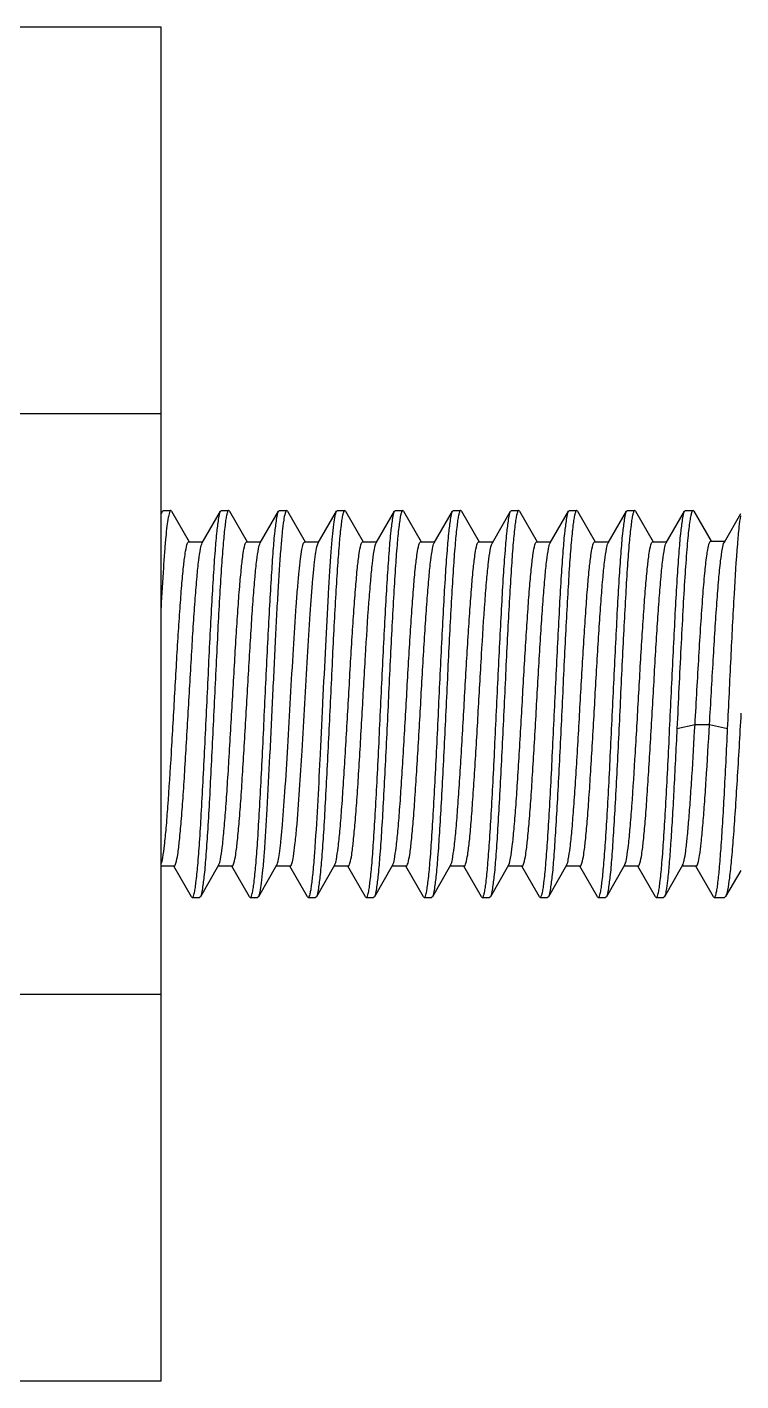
# Model space of a CAD drawing. Extents: x -427546 to -314919, y 698702 to 968782.
# Drawn here: x -409301.1 to -409208.1, y 889861.9 to 890038.1 of the extents above; entities that cross this region are included whole.
import ezdxf

# ---------------------------------------------------------------- set-up
doc = ezdxf.new("R2010")
doc.units = 0
doc.header["$LTSCALE"] = 1000
doc.header["$MEASUREMENT"] = 0
doc.layers.get('0').update_dxf_attribs({"linetype": 'CONTINUOUS'})

msp = doc.modelspace()

# ---------------------------------------------------------------- linework, layer by layer
at = {"linetype": 'CONTINUOUS'}
for p, q in [((-409283.64, 890038.14), (-409499.17, 890038.14)), ((-409283.64, 889861.94), (-409283.64, 890038.14)), ((-409283.64, 889987.8), (-409303.78, 889987.8)), ((-409283.64, 889974.76), (-409283.43, 889975.13)), ((-409283.43, 889975.13), (-409283.33, 889975.21)), ((-409283.33, 889975.21), (-409282.38, 889975.21)), ((-409283.33, 889975.21), (-409282.38, 889975.21)), ((-409282.38, 889975.21), (-409282.4, 889975.21)), ((-409282.29, 889975.13), (-409282.38, 889975.21)), ((-409282.29, 889975.13), (-409279.99, 889971.16)), ((-409278.26, 889971.03), (-409275.88, 889975.13)), ((-409275.88, 889975.13), (-409275.78, 889975.21)), ((-409275.78, 889975.21), (-409274.83, 889975.21)), ((-409275.78, 889975.21), (-409274.83, 889975.21)), ((-409274.83, 889975.21), (-409274.85, 889975.21)), ((-409274.73, 889975.13), (-409274.83, 889975.21)), ((-409274.73, 889975.13), (-409272.43, 889971.16)), ((-409270.71, 889971.03), (-409268.33, 889975.13)), ((-409268.33, 889975.13), (-409268.23, 889975.21)), ((-409268.23, 889975.21), (-409267.28, 889975.21)), ((-409268.23, 889975.21), (-409267.28, 889975.21)), ((-409267.28, 889975.21), (-409267.3, 889975.21)), ((-409267.18, 889975.13), (-409267.28, 889975.21)), ((-409267.18, 889975.13), (-409264.88, 889971.16)), ((-409263.16, 889971.03), (-409260.78, 889975.13)), ((-409260.78, 889975.13), (-409260.68, 889975.21)), ((-409260.68, 889975.21), (-409259.73, 889975.21)), ((-409260.68, 889975.21), (-409259.73, 889975.21)), ((-409259.73, 889975.21), (-409259.74, 889975.21)), ((-409259.63, 889975.13), (-409259.73, 889975.21)), ((-409259.63, 889975.13), (-409257.33, 889971.16)), ((-409255.61, 889971.03), (-409253.22, 889975.13)), ((-409253.22, 889975.13), (-409253.13, 889975.21)), ((-409253.13, 889975.21), (-409252.18, 889975.21)), ((-409253.13, 889975.21), (-409252.18, 889975.21)), ((-409252.18, 889975.21), (-409252.19, 889975.21)), ((-409252.08, 889975.13), (-409252.18, 889975.21)), ((-409252.08, 889975.13), (-409249.78, 889971.16)), ((-409248.06, 889971.03), (-409245.67, 889975.13)), ((-409245.67, 889975.13), (-409245.57, 889975.21)), ((-409245.57, 889975.21), (-409244.63, 889975.21)), ((-409245.57, 889975.21), (-409244.63, 889975.21)), ((-409244.63, 889975.21), (-409244.64, 889975.21)), ((-409244.53, 889975.13), (-409244.63, 889975.21)), ((-409244.53, 889975.13), (-409242.23, 889971.16)), ((-409240.5, 889971.03), (-409238.12, 889975.13)), ((-409238.12, 889975.13), (-409238.02, 889975.21)), ((-409238.02, 889975.21), (-409237.08, 889975.21)), ((-409238.02, 889975.21), (-409237.08, 889975.21)), ((-409237.08, 889975.21), (-409237.09, 889975.21)), ((-409236.98, 889975.13), (-409237.08, 889975.21)), ((-409236.98, 889975.13), (-409234.68, 889971.16)), ((-409232.95, 889971.03), (-409230.57, 889975.13)), ((-409230.57, 889975.13), (-409230.47, 889975.21)), ((-409230.47, 889975.21), (-409229.53, 889975.21)), ((-409230.47, 889975.21), (-409229.53, 889975.21)), ((-409229.53, 889975.21), (-409229.54, 889975.21)), ((-409229.43, 889975.13), (-409229.53, 889975.21)), ((-409229.43, 889975.13), (-409227.13, 889971.16)), ((-409225.4, 889971.03), (-409223.02, 889975.13)), ((-409223.02, 889975.13), (-409222.92, 889975.21)), ((-409222.92, 889975.21), (-409221.98, 889975.21)), ((-409222.92, 889975.21), (-409221.98, 889975.21)), ((-409221.98, 889975.21), (-409221.99, 889975.21)), ((-409221.88, 889975.13), (-409221.98, 889975.21)), ((-409221.88, 889975.13), (-409219.58, 889971.16)), ((-409217.85, 889971.03), (-409215.47, 889975.13)), ((-409215.47, 889975.13), (-409215.37, 889975.21)), ((-409215.37, 889975.21), (-409214.38, 889975.21)), ((-409215.37, 889975.21), (-409214.38, 889975.21)), ((-409214.38, 889975.21), (-409214.39, 889975.21)), ((-409214.27, 889975.12), (-409214.38, 889975.21)), ((-409214.27, 889975.12), (-409212.02, 889971.24)), ((-409210.29, 889971.12), (-409208.13, 889974.83)), ((-409280.03, 889971.13), (-409278.2, 889971.13)), ((-409272.48, 889971.13), (-409270.65, 889971.13)), ((-409264.93, 889971.13), (-409263.1, 889971.13)), ((-409257.38, 889971.13), (-409255.55, 889971.13)), ((-409255.67, 889970.91), (-409255.61, 889971.03)), ((-409249.83, 889971.13), (-409248, 889971.13)), ((-409242.27, 889971.13), (-409240.45, 889971.13)), ((-409240.54, 889970.95), (-409240.5, 889971.03)), ((-409234.72, 889971.13), (-409232.89, 889971.13)), ((-409227.17, 889971.13), (-409225.34, 889971.13)), ((-409219.62, 889971.13), (-409217.79, 889971.13)), ((-409212.06, 889971.22), (-409210.24, 889971.22)), ((-409216.46, 889946.86), (-409214.11, 889947.38)), ((-409214.11, 889947.38), (-409212.22, 889947.38)), ((-409212.22, 889947.38), (-409209.86, 889946.86)), ((-409281.92, 889928.95), (-409283.64, 889928.95)), ((-409279.65, 889924.96), (-409281.96, 889928.92)), ((-409276.14, 889929.05), (-409278.51, 889924.96)), ((-409274.37, 889928.95), (-409276.2, 889928.95)), ((-409272.1, 889924.96), (-409274.41, 889928.92)), ((-409268.59, 889929.05), (-409270.96, 889924.96)), ((-409266.82, 889928.95), (-409268.64, 889928.95)), ((-409264.55, 889924.96), (-409266.86, 889928.92)), ((-409261.03, 889929.05), (-409263.41, 889924.96)), ((-409259.26, 889928.95), (-409261.09, 889928.95)), ((-409257, 889924.96), (-409259.31, 889928.92)), ((-409253.48, 889929.05), (-409255.86, 889924.96)), ((-409251.71, 889928.95), (-409253.54, 889928.95)), ((-409249.45, 889924.96), (-409251.76, 889928.92)), ((-409245.93, 889929.05), (-409248.31, 889924.96)), ((-409244.16, 889928.95), (-409245.99, 889928.95)), ((-409241.9, 889924.96), (-409244.21, 889928.92)), ((-409238.38, 889929.05), (-409240.75, 889924.96)), ((-409236.61, 889928.95), (-409238.44, 889928.95)), ((-409238.38, 889929.05), (-409238.35, 889929.11)), ((-409234.35, 889924.96), (-409236.66, 889928.92)), ((-409230.83, 889929.05), (-409233.2, 889924.96)), ((-409229.06, 889928.95), (-409230.89, 889928.95)), ((-409226.8, 889924.96), (-409229.1, 889928.92)), ((-409223.28, 889929.05), (-409225.65, 889924.96)), ((-409221.51, 889928.95), (-409223.34, 889928.95)), ((-409223.28, 889929.05), (-409223.23, 889929.15)), ((-409219.24, 889924.96), (-409221.55, 889928.92)), ((-409215.73, 889929.05), (-409218.1, 889924.96)), ((-409213.96, 889928.95), (-409215.79, 889928.95)), ((-409211.69, 889924.96), (-409214, 889928.92)), ((-409208.16, 889928.36), (-409210.13, 889924.98)), ((-409279.65, 889924.96), (-409279.55, 889924.87)), ((-409279.55, 889924.87), (-409278.61, 889924.87)), ((-409279.55, 889924.87), (-409278.61, 889924.87)), ((-409279.55, 889924.87), (-409279.54, 889924.87)), ((-409278.51, 889924.96), (-409278.61, 889924.87)), ((-409272.1, 889924.96), (-409272, 889924.87)), ((-409272, 889924.87), (-409271.06, 889924.87)), ((-409272, 889924.87), (-409271.06, 889924.87)), ((-409272, 889924.87), (-409271.99, 889924.87)), ((-409270.96, 889924.96), (-409271.06, 889924.87)), ((-409264.55, 889924.96), (-409264.45, 889924.87)), ((-409264.45, 889924.87), (-409263.51, 889924.87)), ((-409264.45, 889924.87), (-409263.51, 889924.87)), ((-409264.45, 889924.87), (-409264.44, 889924.87)), ((-409263.41, 889924.96), (-409263.51, 889924.87)), ((-409257, 889924.96), (-409256.9, 889924.87)), ((-409256.9, 889924.87), (-409255.96, 889924.87)), ((-409256.9, 889924.87), (-409255.96, 889924.87)), ((-409256.9, 889924.87), (-409256.89, 889924.87)), ((-409255.86, 889924.96), (-409255.96, 889924.87)), ((-409249.45, 889924.96), (-409249.35, 889924.87)), ((-409249.35, 889924.87), (-409248.4, 889924.87)), ((-409249.35, 889924.87), (-409248.4, 889924.87)), ((-409249.35, 889924.87), (-409249.34, 889924.87)), ((-409248.31, 889924.96), (-409248.4, 889924.87)), ((-409241.9, 889924.96), (-409241.8, 889924.87)), ((-409241.8, 889924.87), (-409240.85, 889924.87)), ((-409241.8, 889924.87), (-409240.85, 889924.87)), ((-409241.8, 889924.87), (-409241.79, 889924.87)), ((-409240.75, 889924.96), (-409240.85, 889924.87)), ((-409234.35, 889924.96), (-409234.25, 889924.87)), ((-409234.25, 889924.87), (-409233.3, 889924.87)), ((-409234.25, 889924.87), (-409233.3, 889924.87)), ((-409234.25, 889924.87), (-409234.23, 889924.87)), ((-409233.2, 889924.96), (-409233.3, 889924.87)), ((-409226.8, 889924.96), (-409226.7, 889924.87)), ((-409226.7, 889924.87), (-409225.75, 889924.87)), ((-409226.7, 889924.87), (-409225.75, 889924.87)), ((-409226.7, 889924.87), (-409226.68, 889924.87)), ((-409225.65, 889924.96), (-409225.75, 889924.87)), ((-409219.24, 889924.96), (-409219.15, 889924.87)), ((-409219.15, 889924.87), (-409218.2, 889924.87)), ((-409219.15, 889924.87), (-409218.2, 889924.87)), ((-409219.15, 889924.87), (-409219.13, 889924.87)), ((-409218.1, 889924.96), (-409218.2, 889924.87)), ((-409211.69, 889924.96), (-409211.59, 889924.87)), ((-409211.59, 889924.87), (-409210.26, 889924.87)), ((-409211.59, 889924.87), (-409210.26, 889924.87)), ((-409211.59, 889924.87), (-409211.58, 889924.87)), ((-409210.13, 889924.98), (-409210.26, 889924.87)), ((-409303.78, 889912.29), (-409283.64, 889912.29)), ((-409499.17, 889861.94), (-409283.64, 889861.94))]:
    msp.add_line(p, q, dxfattribs=at)
for points, knots in [([(-409282.4, 889975.21), (-409282.49, 889975.19), (-409282.6, 889974.8), (-409282.74, 889974.19), (-409282.89, 889973.09), (-409283.04, 889971.65), (-409283.19, 889969.83), (-409283.41, 889966.78), (-409283.55, 889964.34), (-409283.64, 889962.62)], [0, 0, 0, 0, 0.023088, 0.076942, 0.162256, 0.277921, 0.422109, 0.592457, 1, 1, 1, 1]), ([(-409279.54, 889924.87), (-409279.48, 889924.89), (-409279.39, 889925.09), (-409279.29, 889925.44), (-409279.18, 889926.05), (-409279.02, 889927.26), (-409278.82, 889929.28), (-409278.6, 889932.25), (-409278.38, 889935.86), (-409278.16, 889939.98), (-409277.93, 889944.47), (-409277.71, 889949.16), (-409277.48, 889953.88), (-409277.26, 889958.47), (-409277.03, 889962.74), (-409276.81, 889966.56), (-409276.59, 889969.78), (-409276.39, 889972.3), (-409276.15, 889973.98), (-409276.02, 889974.87), (-409275.88, 889975.13)], [0, 0, 0, 0, 0.003607, 0.01125, 0.023199, 0.039411, 0.0841, 0.143793, 0.216365, 0.29921, 0.389343, 0.483513, 0.57832, 0.670347, 0.756272, 0.832991, 0.897743, 0.948217, 0.982646, 1, 1, 1, 1]), ([(-409274.85, 889975.21), (-409274.91, 889975.2), (-409275, 889974.99), (-409275.1, 889974.64), (-409275.21, 889974.03), (-409275.37, 889972.83), (-409275.56, 889970.8), (-409275.78, 889967.84), (-409276.01, 889964.22), (-409276.23, 889960.1), (-409276.45, 889955.61), (-409276.68, 889950.92), (-409276.9, 889946.2), (-409277.13, 889941.62), (-409277.35, 889937.34), (-409277.57, 889933.52), (-409277.8, 889930.31), (-409278, 889927.79), (-409278.24, 889926.1), (-409278.36, 889925.21), (-409278.51, 889924.96)], [0, 0, 0, 0, 0.003611, 0.011257, 0.023208, 0.03942, 0.084105, 0.14379, 0.216353, 0.299192, 0.389318, 0.483476, 0.578271, 0.670286, 0.7562, 0.832918, 0.897679, 0.94817, 0.98262, 1, 1, 1, 1]), ([(-409271.99, 889924.87), (-409271.93, 889924.89), (-409271.84, 889925.09), (-409271.74, 889925.44), (-409271.63, 889926.05), (-409271.46, 889927.26), (-409271.27, 889929.28), (-409271.05, 889932.25), (-409270.83, 889935.86), (-409270.61, 889939.98), (-409270.38, 889944.47), (-409270.16, 889949.16), (-409269.93, 889953.88), (-409269.71, 889958.47), (-409269.48, 889962.74), (-409269.26, 889966.56), (-409269.04, 889969.78), (-409268.84, 889972.3), (-409268.6, 889973.98), (-409268.47, 889974.87), (-409268.33, 889975.13)], [0, 0, 0, 0, 0.003607, 0.01125, 0.023198, 0.03941, 0.084098, 0.143791, 0.216363, 0.299208, 0.389341, 0.48351, 0.578318, 0.670346, 0.756271, 0.83299, 0.897743, 0.948217, 0.982646, 1, 1, 1, 1]), ([(-409267.3, 889975.21), (-409267.34, 889975.2), (-409267.42, 889975.07), (-409267.55, 889974.67), (-409267.7, 889973.77), (-409267.87, 889972.32), (-409268.05, 889970.34), (-409268.23, 889967.9), (-409268.41, 889965.04), (-409268.59, 889961.83), (-409268.83, 889957.08), (-409269.13, 889950.88), (-409269.48, 889943.52), (-409269.83, 889936.76), (-409270.09, 889932.54), (-409270.23, 889930.64)], [0, 0, 0, 0, 0.002964, 0.008737, 0.029566, 0.062647, 0.107305, 0.162537, 0.227082, 0.299454, 0.377979, 0.546128, 0.716059, 0.872129, 1, 1, 1, 1]), ([(-409263.62, 889930.64), (-409263.32, 889934.72), (-409262.99, 889941.25), (-409262.55, 889950.24), (-409262.21, 889957.36), (-409261.92, 889963), (-409261.68, 889967.04), (-409261.5, 889969.56), (-409261.33, 889971.65), (-409261.17, 889973.27), (-409260.99, 889974.37), (-409260.88, 889974.95), (-409260.78, 889975.13)], [0, 0, 0, 0, 0.275142, 0.440178, 0.604823, 0.754782, 0.820106, 0.877048, 0.924377, 0.961083, 0.986411, 1, 1, 1, 1]), ([(-409259.74, 889975.21), (-409259.8, 889975.2), (-409259.9, 889974.99), (-409260, 889974.64), (-409260.11, 889974.03), (-409260.27, 889972.83), (-409260.46, 889970.8), (-409260.68, 889967.84), (-409260.9, 889964.22), (-409261.13, 889960.1), (-409261.35, 889955.61), (-409261.58, 889950.92), (-409261.8, 889946.2), (-409262.03, 889941.62), (-409262.25, 889937.34), (-409262.47, 889933.52), (-409262.7, 889930.31), (-409262.9, 889927.79), (-409263.14, 889926.1), (-409263.26, 889925.21), (-409263.41, 889924.96)], [0, 0, 0, 0, 0.003611, 0.011258, 0.023209, 0.039422, 0.084108, 0.143794, 0.216356, 0.299189, 0.389308, 0.483464, 0.57826, 0.670281, 0.756203, 0.832923, 0.897683, 0.948172, 0.982621, 1, 1, 1, 1]), ([(-409256.89, 889924.87), (-409256.83, 889924.89), (-409256.73, 889925.09), (-409256.64, 889925.44), (-409256.53, 889926.05), (-409256.36, 889927.26), (-409256.17, 889929.28), (-409255.95, 889932.25), (-409255.73, 889935.86), (-409255.5, 889939.98), (-409255.28, 889944.47), (-409255.06, 889949.16), (-409254.83, 889953.88), (-409254.61, 889958.47), (-409254.38, 889962.74), (-409254.16, 889966.56), (-409253.93, 889969.78), (-409253.73, 889972.3), (-409253.49, 889973.98), (-409253.37, 889974.87), (-409253.22, 889975.13)], [0, 0, 0, 0, 0.003606, 0.011248, 0.023195, 0.039405, 0.08409, 0.14378, 0.216352, 0.299204, 0.389345, 0.483519, 0.578326, 0.67035, 0.756268, 0.832985, 0.897739, 0.948216, 0.982646, 1, 1, 1, 1]), ([(-409252.19, 889975.21), (-409252.25, 889975.2), (-409252.35, 889974.99), (-409252.44, 889974.64), (-409252.55, 889974.03), (-409252.72, 889972.83), (-409252.91, 889970.8), (-409253.13, 889967.84), (-409253.35, 889964.22), (-409253.58, 889960.1), (-409253.8, 889955.61), (-409254.03, 889950.92), (-409254.25, 889946.2), (-409254.47, 889941.62), (-409254.7, 889937.34), (-409254.92, 889933.52), (-409255.15, 889930.31), (-409255.35, 889927.79), (-409255.59, 889926.1), (-409255.71, 889925.21), (-409255.86, 889924.96)], [0, 0, 0, 0, 0.003611, 0.011258, 0.023209, 0.039423, 0.08411, 0.143796, 0.216358, 0.299191, 0.38931, 0.483466, 0.578262, 0.670283, 0.756204, 0.832924, 0.897683, 0.948172, 0.982621, 1, 1, 1, 1]), ([(-409249.34, 889924.87), (-409249.28, 889924.89), (-409249.18, 889925.09), (-409249.09, 889925.44), (-409248.98, 889926.05), (-409248.81, 889927.26), (-409248.62, 889929.28), (-409248.4, 889932.25), (-409248.18, 889935.86), (-409247.95, 889939.98), (-409247.73, 889944.47), (-409247.5, 889949.16), (-409247.28, 889953.88), (-409247.05, 889958.47), (-409246.83, 889962.74), (-409246.61, 889966.56), (-409246.38, 889969.78), (-409246.18, 889972.3), (-409245.94, 889973.98), (-409245.82, 889974.87), (-409245.67, 889975.13)], [0, 0, 0, 0, 0.003606, 0.011248, 0.023195, 0.039405, 0.08409, 0.14378, 0.216352, 0.299203, 0.389344, 0.483517, 0.578325, 0.670349, 0.756267, 0.832984, 0.897738, 0.948215, 0.982646, 1, 1, 1, 1]), ([(-409244.64, 889975.21), (-409244.7, 889975.2), (-409244.8, 889974.99), (-409244.89, 889974.64), (-409245, 889974.03), (-409245.17, 889972.83), (-409245.36, 889970.8), (-409245.58, 889967.84), (-409245.8, 889964.22), (-409246.03, 889960.1), (-409246.25, 889955.61), (-409246.47, 889950.92), (-409246.7, 889946.2), (-409246.92, 889941.62), (-409247.15, 889937.34), (-409247.37, 889933.52), (-409247.6, 889930.31), (-409247.8, 889927.79), (-409248.04, 889926.1), (-409248.16, 889925.21), (-409248.31, 889924.96)], [0, 0, 0, 0, 0.003611, 0.011259, 0.02321, 0.039423, 0.084111, 0.143798, 0.21636, 0.299193, 0.389312, 0.483468, 0.578264, 0.670284, 0.756205, 0.832924, 0.897684, 0.948172, 0.982621, 1, 1, 1, 1]), ([(-409241.79, 889924.87), (-409241.73, 889924.89), (-409241.63, 889925.09), (-409241.53, 889925.44), (-409241.42, 889926.05), (-409241.26, 889927.26), (-409241.07, 889929.28), (-409240.85, 889932.25), (-409240.63, 889935.86), (-409240.4, 889939.98), (-409240.18, 889944.47), (-409239.95, 889949.16), (-409239.73, 889953.88), (-409239.5, 889958.47), (-409239.28, 889962.74), (-409239.06, 889966.56), (-409238.83, 889969.78), (-409238.63, 889972.3), (-409238.39, 889973.98), (-409238.27, 889974.87), (-409238.12, 889975.13)], [0, 0, 0, 0, 0.003606, 0.011248, 0.023195, 0.039405, 0.08409, 0.143779, 0.216351, 0.299203, 0.389343, 0.483516, 0.578323, 0.670348, 0.756266, 0.832984, 0.897738, 0.948215, 0.982646, 1, 1, 1, 1]), ([(-409237.09, 889975.21), (-409237.15, 889975.2), (-409237.24, 889974.99), (-409237.34, 889974.64), (-409237.45, 889974.03), (-409237.62, 889972.83), (-409237.81, 889970.8), (-409238.03, 889967.84), (-409238.25, 889964.22), (-409238.47, 889960.1), (-409238.7, 889955.61), (-409238.92, 889950.92), (-409239.15, 889946.2), (-409239.37, 889941.62), (-409239.6, 889937.34), (-409239.82, 889933.52), (-409240.04, 889930.31), (-409240.24, 889927.79), (-409240.48, 889926.1), (-409240.61, 889925.21), (-409240.75, 889924.96)], [0, 0, 0, 0, 0.003612, 0.011261, 0.023213, 0.039428, 0.084118, 0.143807, 0.216371, 0.299205, 0.389325, 0.48348, 0.578274, 0.670292, 0.75621, 0.832928, 0.897687, 0.948173, 0.982621, 1, 1, 1, 1]), ([(-409234.23, 889924.87), (-409234.18, 889924.89), (-409234.08, 889925.09), (-409233.98, 889925.44), (-409233.87, 889926.05), (-409233.71, 889927.26), (-409233.52, 889929.28), (-409233.3, 889932.25), (-409233.07, 889935.86), (-409232.85, 889939.98), (-409232.63, 889944.47), (-409232.4, 889949.16), (-409232.18, 889953.88), (-409231.95, 889958.47), (-409231.73, 889962.74), (-409231.51, 889966.56), (-409231.28, 889969.78), (-409231.08, 889972.3), (-409230.84, 889973.98), (-409230.72, 889974.87), (-409230.57, 889975.13)], [0, 0, 0, 0, 0.003606, 0.011247, 0.023194, 0.039403, 0.084087, 0.143776, 0.216347, 0.299198, 0.389337, 0.483508, 0.578316, 0.670341, 0.75626, 0.832979, 0.897735, 0.948214, 0.982645, 1, 1, 1, 1]), ([(-409229.54, 889975.21), (-409229.6, 889975.2), (-409229.69, 889974.99), (-409229.79, 889974.64), (-409229.9, 889974.03), (-409230.07, 889972.83), (-409230.26, 889970.8), (-409230.48, 889967.84), (-409230.7, 889964.22), (-409230.92, 889960.1), (-409231.15, 889955.61), (-409231.37, 889950.92), (-409231.6, 889946.2), (-409231.82, 889941.62), (-409232.05, 889937.34), (-409232.27, 889933.52), (-409232.49, 889930.31), (-409232.69, 889927.79), (-409232.93, 889926.1), (-409233.06, 889925.21), (-409233.2, 889924.96)], [0, 0, 0, 0, 0.003612, 0.011261, 0.023214, 0.039428, 0.084119, 0.143809, 0.216373, 0.299207, 0.389327, 0.483482, 0.578276, 0.670293, 0.756211, 0.832929, 0.897687, 0.948174, 0.982621, 1, 1, 1, 1]), ([(-409226.68, 889924.87), (-409226.62, 889924.89), (-409226.53, 889925.09), (-409226.43, 889925.44), (-409226.32, 889926.05), (-409226.16, 889927.26), (-409225.97, 889929.28), (-409225.75, 889932.25), (-409225.52, 889935.86), (-409225.3, 889939.98), (-409225.08, 889944.47), (-409224.85, 889949.16), (-409224.63, 889953.88), (-409224.4, 889958.47), (-409224.18, 889962.74), (-409223.96, 889966.56), (-409223.73, 889969.78), (-409223.53, 889972.3), (-409223.29, 889973.98), (-409223.17, 889974.87), (-409223.02, 889975.13)], [0, 0, 0, 0, 0.003606, 0.011247, 0.023193, 0.039403, 0.084087, 0.143775, 0.216347, 0.299197, 0.389335, 0.483507, 0.578314, 0.670339, 0.756259, 0.832978, 0.897734, 0.948214, 0.982645, 1, 1, 1, 1]), ([(-409221.99, 889975.21), (-409222.05, 889975.2), (-409222.14, 889974.99), (-409222.24, 889974.64), (-409222.35, 889974.03), (-409222.51, 889972.83), (-409222.71, 889970.8), (-409222.93, 889967.84), (-409223.15, 889964.22), (-409223.37, 889960.1), (-409223.6, 889955.61), (-409223.82, 889950.92), (-409224.05, 889946.2), (-409224.27, 889941.62), (-409224.5, 889937.34), (-409224.72, 889933.52), (-409224.94, 889930.31), (-409225.14, 889927.79), (-409225.38, 889926.1), (-409225.51, 889925.21), (-409225.65, 889924.96)], [0, 0, 0, 0, 0.003613, 0.011261, 0.023214, 0.039429, 0.08412, 0.143811, 0.216375, 0.299209, 0.389329, 0.483484, 0.578278, 0.670294, 0.756212, 0.83293, 0.897688, 0.948174, 0.982621, 1, 1, 1, 1]), ([(-409219.13, 889924.87), (-409219.07, 889924.89), (-409218.98, 889925.09), (-409218.88, 889925.44), (-409218.77, 889926.05), (-409218.61, 889927.26), (-409218.41, 889929.28), (-409218.19, 889932.25), (-409217.97, 889935.86), (-409217.75, 889939.98), (-409217.52, 889944.47), (-409217.3, 889949.16), (-409217.07, 889953.88), (-409216.85, 889958.47), (-409216.63, 889962.74), (-409216.41, 889966.56), (-409216.18, 889969.78), (-409215.98, 889972.3), (-409215.74, 889973.98), (-409215.62, 889974.87), (-409215.47, 889975.13)], [0, 0, 0, 0, 0.003606, 0.011247, 0.023193, 0.039403, 0.084086, 0.143774, 0.216346, 0.299196, 0.389334, 0.483505, 0.578313, 0.670338, 0.756258, 0.832977, 0.897733, 0.948213, 0.982645, 1, 1, 1, 1]), ([(-409214.39, 889975.21), (-409214.46, 889975.19), (-409214.57, 889974.94), (-409214.68, 889974.52), (-409214.81, 889973.78), (-409214.93, 889972.81), (-409215.06, 889971.57), (-409215.24, 889969.46), (-409215.46, 889966.32), (-409215.71, 889962.05), (-409215.96, 889957.25), (-409216.21, 889952.12), (-409216.38, 889948.63), (-409216.46, 889946.86)], [0, 0, 0, 0, 0.00759, 0.023989, 0.049698, 0.084571, 0.128273, 0.180348, 0.307263, 0.459782, 0.631209, 0.813963, 1, 1, 1, 1]), ([(-409209.86, 889946.86), (-409209.71, 889949.92), (-409209.44, 889955.76), (-409209.03, 889963.76), (-409208.69, 889969.45), (-409208.38, 889972.83), (-409208.23, 889974.06), (-409208.13, 889974.54)], [0, 0, 0, 0, 0.33063, 0.632635, 0.865973, 0.946815, 1, 1, 1, 1]), ([(-409283.64, 889929.14), (-409283.52, 889929.43), (-409283.37, 889930.27), (-409283.15, 889931.85), (-409282.94, 889934.08), (-409282.63, 889938.08), (-409282.26, 889943.94), (-409281.91, 889950.16), (-409281.62, 889955.31), (-409281.4, 889958.98), (-409281.17, 889962.35), (-409280.96, 889965.27), (-409280.74, 889967.67), (-409280.53, 889969.43), (-409280.34, 889970.52), (-409280.19, 889970.99), (-409280.08, 889971.13), (-409280.03, 889971.13)], [0, 0, 0, 0, 0.021934, 0.060252, 0.1138, 0.180755, 0.345177, 0.530709, 0.623344, 0.711545, 0.792219, 0.862544, 0.920069, 0.962821, 0.989426, 0.996537, 1, 1, 1, 1]), ([(-409281.92, 889928.95), (-409281.87, 889928.95), (-409281.76, 889929.1), (-409281.61, 889929.58), (-409281.41, 889930.7), (-409281.2, 889932.5), (-409280.98, 889934.95), (-409280.76, 889937.94), (-409280.54, 889941.36), (-409280.31, 889945.1), (-409280.01, 889950.32), (-409279.72, 889955.49), (-409279.42, 889960.43), (-409279.19, 889963.66), (-409278.97, 889966.39), (-409278.76, 889968.55), (-409278.53, 889970.02), (-409278.39, 889970.8), (-409278.26, 889971.03)], [0, 0, 0, 0, 0.003515, 0.010772, 0.03795, 0.08161, 0.140308, 0.211978, 0.294061, 0.383612, 0.477415, 0.664253, 0.750571, 0.827951, 0.893624, 0.945254, 0.981055, 1, 1, 1, 1]), ([(-409276.14, 889929.05), (-409276, 889929.28), (-409275.86, 889930.06), (-409275.63, 889931.53), (-409275.43, 889933.69), (-409275.2, 889936.43), (-409274.98, 889939.66), (-409274.67, 889944.6), (-409274.38, 889949.77), (-409274.08, 889954.98), (-409273.86, 889958.72), (-409273.64, 889962.15), (-409273.42, 889965.14), (-409273.19, 889967.59), (-409272.99, 889969.39), (-409272.79, 889970.5), (-409272.64, 889970.99), (-409272.53, 889971.13), (-409272.48, 889971.13)], [0, 0, 0, 0, 0.018976, 0.054803, 0.106453, 0.172139, 0.249526, 0.335844, 0.522668, 0.616459, 0.705997, 0.788066, 0.859722, 0.918409, 0.962059, 0.989231, 0.996484, 1, 1, 1, 1]), ([(-409274.37, 889928.95), (-409274.32, 889928.95), (-409274.21, 889929.1), (-409274.06, 889929.58), (-409273.86, 889930.7), (-409273.65, 889932.5), (-409273.43, 889934.95), (-409273.21, 889937.94), (-409272.99, 889941.36), (-409272.76, 889945.1), (-409272.46, 889950.32), (-409272.17, 889955.49), (-409271.86, 889960.43), (-409271.64, 889963.66), (-409271.42, 889966.39), (-409271.21, 889968.55), (-409270.98, 889970.02), (-409270.84, 889970.8), (-409270.71, 889971.03)], [0, 0, 0, 0, 0.003517, 0.010771, 0.037949, 0.081609, 0.140308, 0.211979, 0.294062, 0.383613, 0.477416, 0.664254, 0.750571, 0.827951, 0.893623, 0.945253, 0.981055, 1, 1, 1, 1]), ([(-409267.87, 889933.78), (-409267.73, 889935.38), (-409267.47, 889938.94), (-409267.12, 889944.64), (-409266.77, 889950.83), (-409266.42, 889956.96), (-409266.12, 889961.76), (-409265.86, 889965.12), (-409265.68, 889967.17), (-409265.51, 889968.78), (-409265.33, 889970.04), (-409265.18, 889970.69), (-409265.03, 889971.13), (-409264.93, 889971.13)], [0, 0, 0, 0, 0.128499, 0.285338, 0.455997, 0.624629, 0.775582, 0.839957, 0.89488, 0.939089, 0.971598, 0.991791, 1, 1, 1, 1]), ([(-409265.99, 889933.78), (-409265.68, 889937.17), (-409265.36, 889942.61), (-409264.92, 889950.08), (-409264.59, 889956.02), (-409264.25, 889961.45), (-409263.96, 889965.43), (-409263.71, 889968.01), (-409263.54, 889969.4), (-409263.37, 889970.36), (-409263.25, 889970.87), (-409263.16, 889971.03)], [0, 0, 0, 0, 0.273163, 0.437049, 0.600835, 0.7505, 0.873256, 0.921165, 0.958687, 0.985083, 1, 1, 1, 1]), ([(-409261.03, 889929.05), (-409260.9, 889929.28), (-409260.76, 889930.06), (-409260.53, 889931.53), (-409260.33, 889933.69), (-409260.1, 889936.43), (-409259.88, 889939.66), (-409259.57, 889944.6), (-409259.28, 889949.77), (-409258.98, 889954.98), (-409258.76, 889958.72), (-409258.53, 889962.15), (-409258.31, 889965.14), (-409258.09, 889967.59), (-409257.89, 889969.39), (-409257.69, 889970.5), (-409257.54, 889970.99), (-409257.43, 889971.13), (-409257.38, 889971.13)], [0, 0, 0, 0, 0.018976, 0.054803, 0.106453, 0.172139, 0.249526, 0.335844, 0.522668, 0.61646, 0.705997, 0.788066, 0.859722, 0.918409, 0.962059, 0.989231, 0.996485, 1, 1, 1, 1]), ([(-409259.26, 889928.95), (-409259.22, 889928.95), (-409259.11, 889929.09), (-409258.96, 889929.56), (-409258.76, 889930.64), (-409258.56, 889932.39), (-409258.34, 889934.77), (-409258.12, 889937.68), (-409257.9, 889941.02), (-409257.68, 889944.67), (-409257.39, 889949.8), (-409257.04, 889956.01), (-409256.68, 889961.87), (-409256.36, 889965.88), (-409256.15, 889968.13), (-409255.94, 889969.74), (-409255.78, 889970.61), (-409255.67, 889970.91)], [0, 0, 0, 0, 0.003449, 0.010513, 0.036944, 0.079419, 0.136588, 0.206502, 0.286746, 0.374534, 0.46681, 0.651938, 0.816574, 0.883918, 0.938051, 0.977142, 1, 1, 1, 1]), ([(-409253.48, 889929.05), (-409253.35, 889929.28), (-409253.21, 889930.06), (-409252.98, 889931.53), (-409252.77, 889933.69), (-409252.55, 889936.43), (-409252.33, 889939.66), (-409252.02, 889944.6), (-409251.73, 889949.77), (-409251.43, 889954.98), (-409251.21, 889958.72), (-409250.98, 889962.15), (-409250.76, 889965.14), (-409250.54, 889967.59), (-409250.34, 889969.39), (-409250.13, 889970.5), (-409249.99, 889970.99), (-409249.88, 889971.13), (-409249.83, 889971.13)], [0, 0, 0, 0, 0.018976, 0.054804, 0.106454, 0.17214, 0.249527, 0.335846, 0.522669, 0.61646, 0.705997, 0.788065, 0.859721, 0.918408, 0.962058, 0.98923, 0.996485, 1, 1, 1, 1]), ([(-409251.71, 889928.95), (-409251.66, 889928.95), (-409251.55, 889929.1), (-409251.4, 889929.58), (-409251.2, 889930.7), (-409251, 889932.5), (-409250.78, 889934.95), (-409250.56, 889937.94), (-409250.33, 889941.36), (-409250.11, 889945.1), (-409249.81, 889950.32), (-409249.52, 889955.49), (-409249.21, 889960.43), (-409248.99, 889963.66), (-409248.76, 889966.39), (-409248.56, 889968.55), (-409248.33, 889970.02), (-409248.19, 889970.8), (-409248.06, 889971.03)], [0, 0, 0, 0, 0.003514, 0.010772, 0.03795, 0.081609, 0.140308, 0.211978, 0.294061, 0.383612, 0.477416, 0.664254, 0.750572, 0.827952, 0.893624, 0.945254, 0.981055, 1, 1, 1, 1]), ([(-409245.93, 889929.05), (-409245.8, 889929.28), (-409245.66, 889930.06), (-409245.43, 889931.53), (-409245.22, 889933.69), (-409245, 889936.43), (-409244.78, 889939.66), (-409244.47, 889944.6), (-409244.18, 889949.77), (-409243.88, 889954.98), (-409243.66, 889958.72), (-409243.43, 889962.15), (-409243.21, 889965.14), (-409242.99, 889967.59), (-409242.78, 889969.39), (-409242.58, 889970.5), (-409242.43, 889970.99), (-409242.32, 889971.13), (-409242.27, 889971.13)], [0, 0, 0, 0, 0.018976, 0.054803, 0.106453, 0.172138, 0.249526, 0.335844, 0.522669, 0.61646, 0.705998, 0.788066, 0.859722, 0.918409, 0.962059, 0.98923, 0.996485, 1, 1, 1, 1]), ([(-409244.16, 889928.95), (-409244.11, 889928.95), (-409244, 889929.09), (-409243.86, 889929.57), (-409243.66, 889930.66), (-409243.45, 889932.42), (-409243.24, 889934.83), (-409243.02, 889937.76), (-409242.8, 889941.13), (-409242.57, 889944.81), (-409242.28, 889949.97), (-409241.93, 889956.19), (-409241.56, 889962.05), (-409241.25, 889966.05), (-409241.04, 889968.27), (-409240.82, 889969.84), (-409240.67, 889970.67), (-409240.54, 889970.95)], [0, 0, 0, 0, 0.00347, 0.010595, 0.037262, 0.080112, 0.137764, 0.208234, 0.289061, 0.377407, 0.470169, 0.655842, 0.820187, 0.887004, 0.940345, 0.978392, 1, 1, 1, 1]), ([(-409238.35, 889929.11), (-409238.23, 889929.37), (-409238.08, 889930.2), (-409237.86, 889931.74), (-409237.65, 889933.95), (-409237.43, 889936.72), (-409237.21, 889939.96), (-409236.9, 889944.89), (-409236.61, 889950.03), (-409236.32, 889955.2), (-409236.09, 889958.89), (-409235.87, 889962.28), (-409235.65, 889965.22), (-409235.43, 889967.64), (-409235.23, 889969.41), (-409235.03, 889970.51), (-409234.88, 889970.99), (-409234.77, 889971.13), (-409234.72, 889971.13)], [0, 0, 0, 0, 0.020929, 0.058407, 0.111315, 0.177843, 0.255662, 0.342027, 0.527997, 0.621023, 0.709674, 0.790819, 0.861592, 0.91951, 0.962564, 0.989361, 0.996518, 1, 1, 1, 1]), ([(-409236.61, 889928.95), (-409236.56, 889928.95), (-409236.45, 889929.1), (-409236.3, 889929.58), (-409236.1, 889930.7), (-409235.9, 889932.5), (-409235.67, 889934.95), (-409235.45, 889937.94), (-409235.23, 889941.36), (-409235.01, 889945.1), (-409234.71, 889950.32), (-409234.42, 889955.49), (-409234.11, 889960.43), (-409233.89, 889963.66), (-409233.66, 889966.39), (-409233.46, 889968.55), (-409233.23, 889970.02), (-409233.09, 889970.8), (-409232.95, 889971.03)], [0, 0, 0, 0, 0.003515, 0.010772, 0.03795, 0.081609, 0.140308, 0.211978, 0.294061, 0.383613, 0.477416, 0.664254, 0.750572, 0.827952, 0.893624, 0.945254, 0.981055, 1, 1, 1, 1]), ([(-409230.83, 889929.05), (-409230.7, 889929.28), (-409230.56, 889930.06), (-409230.33, 889931.53), (-409230.12, 889933.69), (-409229.9, 889936.43), (-409229.67, 889939.66), (-409229.37, 889944.6), (-409229.08, 889949.77), (-409228.78, 889954.98), (-409228.55, 889958.72), (-409228.33, 889962.15), (-409228.11, 889965.14), (-409227.89, 889967.59), (-409227.68, 889969.39), (-409227.48, 889970.5), (-409227.33, 889970.99), (-409227.22, 889971.13), (-409227.17, 889971.13)], [0, 0, 0, 0, 0.018976, 0.054803, 0.106453, 0.172138, 0.249526, 0.335844, 0.522669, 0.61646, 0.705998, 0.788066, 0.859722, 0.918408, 0.962058, 0.98923, 0.996486, 1, 1, 1, 1]), ([(-409229.06, 889928.95), (-409229.01, 889928.95), (-409228.9, 889929.1), (-409228.75, 889929.58), (-409228.55, 889930.7), (-409228.34, 889932.5), (-409228.12, 889934.95), (-409227.9, 889937.94), (-409227.68, 889941.36), (-409227.45, 889945.1), (-409227.16, 889950.32), (-409226.86, 889955.49), (-409226.56, 889960.43), (-409226.34, 889963.66), (-409226.11, 889966.39), (-409225.91, 889968.55), (-409225.68, 889970.02), (-409225.54, 889970.8), (-409225.4, 889971.03)], [0, 0, 0, 0, 0.003516, 0.010772, 0.03795, 0.08161, 0.140309, 0.211979, 0.294062, 0.383613, 0.477415, 0.664252, 0.75057, 0.82795, 0.893623, 0.945253, 0.981055, 1, 1, 1, 1]), ([(-409223.23, 889929.15), (-409223.11, 889929.44), (-409222.96, 889930.29), (-409222.74, 889931.88), (-409222.53, 889934.11), (-409222.22, 889938.12), (-409221.85, 889943.98), (-409221.5, 889950.19), (-409221.21, 889955.34), (-409220.98, 889959.01), (-409220.76, 889962.36), (-409220.55, 889965.28), (-409220.33, 889967.68), (-409220.12, 889969.43), (-409219.93, 889970.52), (-409219.78, 889970.99), (-409219.67, 889971.13), (-409219.62, 889971.13)], [0, 0, 0, 0, 0.022184, 0.060712, 0.114419, 0.181479, 0.345959, 0.531381, 0.623919, 0.712007, 0.792565, 0.862779, 0.920208, 0.962885, 0.989443, 0.996539, 1, 1, 1, 1]), ([(-409221.51, 889928.95), (-409221.46, 889928.95), (-409221.35, 889929.1), (-409221.2, 889929.58), (-409221, 889930.7), (-409220.79, 889932.5), (-409220.57, 889934.95), (-409220.35, 889937.94), (-409220.13, 889941.36), (-409219.9, 889945.1), (-409219.6, 889950.32), (-409219.31, 889955.49), (-409219.01, 889960.43), (-409218.78, 889963.66), (-409218.56, 889966.39), (-409218.35, 889968.55), (-409218.13, 889970.02), (-409217.99, 889970.8), (-409217.85, 889971.03)], [0, 0, 0, 0, 0.003515, 0.010772, 0.037949, 0.081609, 0.140307, 0.211978, 0.294061, 0.383613, 0.477416, 0.664254, 0.750572, 0.827952, 0.893624, 0.945254, 0.981055, 1, 1, 1, 1]), ([(-409214.11, 889947.38), (-409214.02, 889948.87), (-409213.86, 889951.83), (-409213.61, 889956.17), (-409213.36, 889960.23), (-409213.11, 889963.84), (-409212.87, 889966.82), (-409212.65, 889968.87), (-409212.47, 889970.08), (-409212.34, 889970.68), (-409212.24, 889971.02), (-409212.12, 889971.22), (-409212.06, 889971.22)], [0, 0, 0, 0, 0.187168, 0.370928, 0.54308, 0.695912, 0.822629, 0.917653, 0.951962, 0.977016, 0.992738, 1, 1, 1, 1]), ([(-409212.22, 889947.38), (-409212.06, 889950.17), (-409211.83, 889954.28), (-409211.51, 889959.57), (-409211.28, 889963.08), (-409211.04, 889966.06), (-409210.83, 889968.42), (-409210.58, 889970.02), (-409210.44, 889970.87), (-409210.29, 889971.12)], [0, 0, 0, 0, 0.352462, 0.517837, 0.667078, 0.794284, 0.894462, 0.96378, 1, 1, 1, 1]), ([(-409208.13, 889948.83), (-409208.3, 889945.92), (-409208.54, 889941.7), (-409208.88, 889936.31), (-409209.12, 889932.84), (-409209.36, 889929.91), (-409209.59, 889927.62), (-409209.83, 889926.06), (-409209.98, 889925.23), (-409210.13, 889924.98)], [0, 0, 0, 0, 0.364296, 0.529536, 0.676394, 0.800243, 0.897208, 0.964341, 1, 1, 1, 1]), ([(-409216.46, 889946.86), (-409216.6, 889944.14), (-409216.79, 889940.21), (-409217.07, 889935.21), (-409217.26, 889932.03), (-409217.47, 889929.37), (-409217.65, 889927.3), (-409217.86, 889925.91), (-409217.98, 889925.17), (-409218.1, 889924.96)], [0, 0, 0, 0, 0.371283, 0.537217, 0.683502, 0.805941, 0.901057, 0.966223, 1, 1, 1, 1]), ([(-409215.73, 889929.05), (-409215.61, 889929.25), (-409215.48, 889929.88), (-409215.28, 889931.08), (-409215.1, 889932.83), (-409214.9, 889935.06), (-409214.7, 889937.71), (-409214.43, 889941.86), (-409214.24, 889945.12), (-409214.11, 889947.38)], [0, 0, 0, 0, 0.036595, 0.103597, 0.199643, 0.322176, 0.467814, 0.632462, 1, 1, 1, 1]), ([(-409213.96, 889928.95), (-409213.91, 889928.95), (-409213.81, 889929.08), (-409213.66, 889929.52), (-409213.47, 889930.52), (-409213.28, 889932.16), (-409213.07, 889934.38), (-409212.86, 889937.11), (-409212.56, 889941.5), (-409212.36, 889944.97), (-409212.22, 889947.38)], [0, 0, 0, 0, 0.007446, 0.022456, 0.078431, 0.168451, 0.289886, 0.438909, 0.610718, 1, 1, 1, 1]), ([(-409211.58, 889924.87), (-409211.53, 889924.89), (-409211.44, 889925.06), (-409211.35, 889925.38), (-409211.24, 889925.92), (-409211.09, 889926.99), (-409210.91, 889928.79), (-409210.7, 889931.44), (-409210.49, 889934.69), (-409210.28, 889938.43), (-409210.07, 889942.55), (-409209.93, 889945.4), (-409209.86, 889946.86)], [0, 0, 0, 0, 0.007495, 0.02305, 0.047285, 0.080154, 0.170897, 0.292587, 0.441411, 0.612652, 0.800854, 1, 1, 1, 1]), ([(-409268.59, 889929.05), (-409268.49, 889929.21), (-409268.37, 889929.73), (-409268.2, 889930.7), (-409268.03, 889932.11), (-409267.93, 889933.18), (-409267.87, 889933.78)], [0, 0, 0, 0, 0.117636, 0.32586, 0.622078, 1, 1, 1, 1]), ([(-409266.82, 889928.95), (-409266.77, 889928.95), (-409266.67, 889929.07), (-409266.53, 889929.47), (-409266.35, 889930.39), (-409266.17, 889931.89), (-409266.05, 889933.09), (-409265.99, 889933.78)], [0, 0, 0, 0, 0.026262, 0.07815, 0.270743, 0.58079, 1, 1, 1, 1]), ([(-409270.23, 889930.64), (-409270.28, 889929.9), (-409270.39, 889928.6), (-409270.56, 889926.9), (-409270.74, 889925.75), (-409270.85, 889925.14), (-409270.96, 889924.96)], [0, 0, 0, 0, 0.385275, 0.684175, 0.890131, 1, 1, 1, 1]), ([(-409264.44, 889924.87), (-409264.39, 889924.88), (-409264.3, 889925.04), (-409264.22, 889925.33), (-409264.12, 889925.81), (-409263.97, 889926.78), (-409263.8, 889928.41), (-409263.68, 889929.82), (-409263.62, 889930.64)], [0, 0, 0, 0, 0.026065, 0.079236, 0.161849, 0.273851, 0.583482, 1, 1, 1, 1])]:
    msp.add_open_spline(points, degree=3, knots=knots, dxfattribs=at)

doc.saveas('drawing.dxf')
